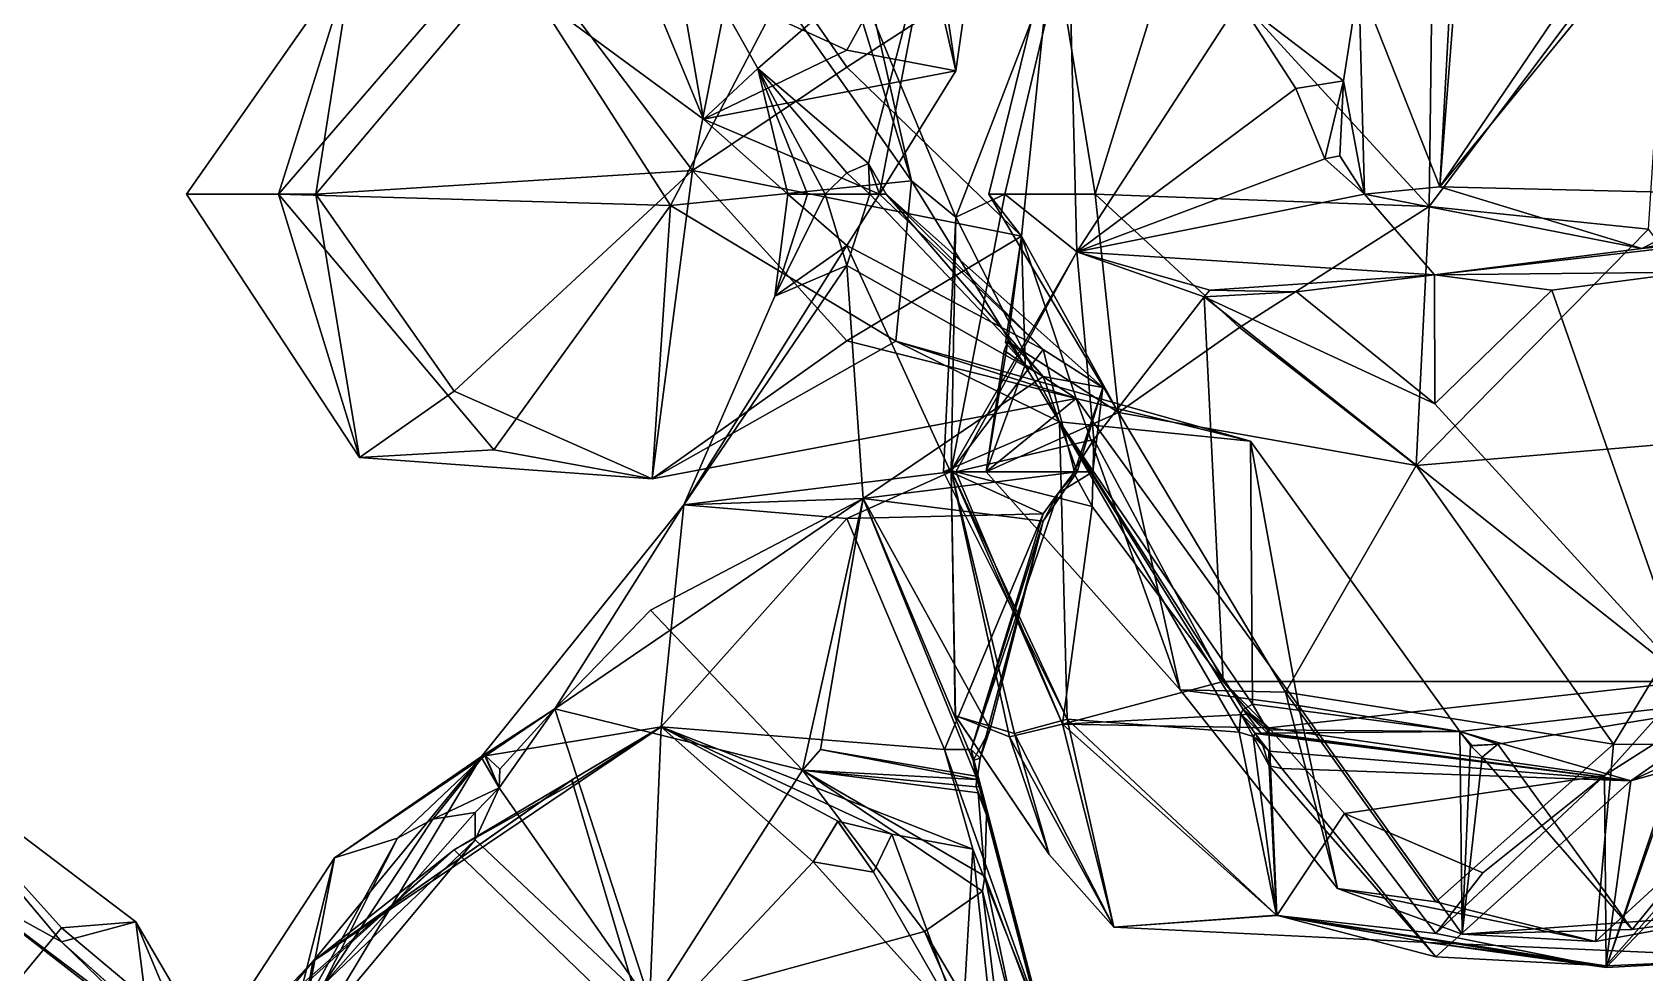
# Model space of a CAD drawing. Extents: x 290083 to 295691, y 4553739 to 4561622.
# Drawn here: x 294063.7 to 294167.2, y 4559053 to 4559113.3 of the extents above; entities that cross this region are included whole.
import ezdxf

# ---------------------------------------------------------------- set-up
doc = ezdxf.new("R2010")
doc.units = 0
doc.layers.add('Au_ppm_Pref_-_0_3', color=7, linetype='CONTINUOUS')

msp = doc.modelspace()

# ---------------------------------------------------------------- linework, layer by layer
at = {"layer": 'Au_ppm_Pref_-_0_3'}
for points in [[(294115.7, 4559123.33, 1889.35), (294104.65, 4559102.19, 1890.62), (294093.67, 4559119.32, 1888.23)], [(294115.7, 4559123.33, 1889.35), (294120.12, 4559103.78, 1894.57), (294104.65, 4559102.19, 1890.62)], [(294120.12, 4559103.78, 1894.57), (294115.7, 4559123.33, 1889.35), (294108.19, 4559120.74, 1894.64)], [(294167.42, 4559100.68, 1870.35), (294168.86, 4559122.79, 1864.09), (294153.35, 4559102.13, 1864.79)], [(294168.86, 4559122.79, 1864.09), (294153.59, 4559120.74, 1858.87), (294153.35, 4559102.13, 1864.79)], [(294104.39, 4559121.41, 1824.08), (294090.75, 4559119.51, 1829.08), (294106.78, 4559107.74, 1829.31)], [(294110.27, 4559110.98, 1823.37), (294104.39, 4559121.41, 1824.08), (294106.78, 4559107.74, 1829.31)], [(294110.27, 4559110.98, 1823.37), (294121.49, 4559120.74, 1826.71), (294104.39, 4559121.41, 1824.08)], [(294177.98, 4559121.56, 1905.57), (294173.84, 4559102.92, 1903), (294167.18, 4559119.5, 1902.39)], [(294095.25, 4559118.75, 1878.27), (294106.07, 4559104.44, 1877.51), (294109.28, 4559120.74, 1873.67)], [(294120.71, 4559120.74, 1831.55), (294115.97, 4559112.16, 1832.17), (294102.37, 4559118.38, 1835.34)], [(294115.97, 4559111.06, 1873.6), (294109.28, 4559120.74, 1873.67), (294106.07, 4559104.44, 1877.51)], [(294120.12, 4559103.78, 1894.57), (294108.19, 4559120.74, 1894.64), (294114.86, 4559120.89, 1900.74)], [(294129.19, 4559119.62, 1871.13), (294109.28, 4559120.74, 1873.67), (294115.97, 4559111.06, 1873.6)], [(294110.27, 4559110.98, 1823.37), (294117.36, 4559104.89, 1823.37), (294121.49, 4559120.74, 1826.71)], [(294120.12, 4559103.78, 1894.57), (294114.86, 4559120.89, 1900.74), (294122.97, 4559101.44, 1901.31)], [(294130.19, 4559120.23, 1905.99), (294122.97, 4559101.44, 1901.31), (294114.86, 4559120.89, 1900.74)], [(294120.71, 4559120.74, 1831.55), (294122.97, 4559110.83, 1829.31), (294115.97, 4559112.16, 1832.17)], [(294121.49, 4559120.74, 1826.71), (294117.36, 4559104.89, 1823.37), (294118.06, 4559102.92, 1824.36)], [(294121.49, 4559120.74, 1826.71), (294118.06, 4559102.92, 1824.36), (294122.97, 4559110.83, 1829.31)], [(294120.71, 4559120.74, 1831.55), (294124.37, 4559120.74, 1829.31), (294122.97, 4559110.83, 1829.31)], [(294121.49, 4559120.74, 1826.71), (294122.97, 4559110.83, 1829.31), (294124.37, 4559120.74, 1829.31)], [(294153.35, 4559102.13, 1864.79), (294153.59, 4559120.74, 1858.87), (294137.12, 4559119.82, 1864.81)], [(294079.49, 4559102.92, 1888.53), (294093.67, 4559119.32, 1888.23), (294104.65, 4559102.19, 1890.62)], [(294079.49, 4559102.92, 1888.53), (294084.28, 4559118.19, 1882.77), (294093.67, 4559119.32, 1888.23)], [(294090.75, 4559119.51, 1829.08), (294102.37, 4559118.38, 1835.34), (294106.78, 4559107.74, 1829.31)], [(294129.19, 4559119.62, 1871.13), (294115.97, 4559111.06, 1873.6), (294127.18, 4559100.22, 1876.47)], [(294126.12, 4559102.92, 1906.52), (294122.97, 4559101.44, 1901.31), (294130.19, 4559120.23, 1905.99)], [(294129.19, 4559119.62, 1871.13), (294127.18, 4559100.22, 1876.47), (294125.08, 4559102.92, 1870.89)], [(294129.19, 4559119.62, 1871.13), (294125.08, 4559102.92, 1870.89), (294131.9, 4559102.92, 1866.52)], [(294126.12, 4559102.92, 1906.52), (294130.19, 4559120.23, 1905.99), (294130.73, 4559099.22, 1910.87)], [(294129.19, 4559119.62, 1871.13), (294131.9, 4559102.92, 1866.52), (294137.12, 4559119.82, 1864.81)], [(294130.19, 4559120.23, 1905.99), (294141.17, 4559115.27, 1910.64), (294130.73, 4559099.22, 1910.87)], [(294153.35, 4559102.13, 1864.79), (294137.12, 4559119.82, 1864.81), (294131.9, 4559102.92, 1866.52)], [(294154.02, 4559103.38, 1900.86), (294161.55, 4559114.46, 1902.24), (294167.18, 4559119.5, 1902.39)], [(294167.18, 4559119.5, 1902.39), (294173.84, 4559102.92, 1903), (294154.02, 4559103.38, 1900.86)], [(294084.28, 4559118.19, 1882.77), (294081.89, 4559102.92, 1878.58), (294095.25, 4559118.75, 1878.27)], [(294095.25, 4559118.75, 1878.27), (294081.89, 4559102.92, 1878.58), (294106.07, 4559104.44, 1877.51)], [(294106.78, 4559107.74, 1829.31), (294102.37, 4559118.38, 1835.34), (294115.97, 4559112.16, 1832.17)], [(294079.49, 4559102.92, 1888.53), (294073.59, 4559102.92, 1882.77), (294084.28, 4559118.19, 1882.77)], [(294084.28, 4559118.19, 1882.77), (294073.59, 4559102.92, 1882.77), (294081.89, 4559102.92, 1878.58)], [(294154.02, 4559103.38, 1900.86), (294148.84, 4559116.55, 1905.59), (294154.81, 4559117.51, 1904.55)], [(294155.14, 4559117.52, 1904.48), (294154.02, 4559103.38, 1900.86), (294154.81, 4559117.51, 1904.55)], [(294154.02, 4559103.38, 1900.86), (294155.14, 4559117.52, 1904.48), (294161.55, 4559114.46, 1902.24)], [(294148.84, 4559116.55, 1905.59), (294147.84, 4559110.19, 1907.25), (294141.17, 4559115.27, 1910.64)], [(294148.84, 4559116.55, 1905.59), (294149.2, 4559102.92, 1907.56), (294147.84, 4559110.19, 1907.25)], [(294149.2, 4559102.92, 1907.56), (294148.84, 4559116.55, 1905.59), (294154.02, 4559103.38, 1900.86)], [(294144.79, 4559109.69, 1909.25), (294130.73, 4559099.22, 1910.87), (294141.17, 4559115.27, 1910.64)], [(294147.84, 4559110.19, 1907.25), (294144.79, 4559109.69, 1909.25), (294141.17, 4559115.27, 1910.64)], [(294122.97, 4559110.83, 1829.31), (294106.78, 4559107.74, 1829.31), (294115.97, 4559112.16, 1832.17)], [(294127.18, 4559100.22, 1876.47), (294115.97, 4559111.06, 1873.6), (294106.07, 4559104.44, 1877.51)], [(294110.27, 4559110.98, 1823.37), (294106.78, 4559107.74, 1829.31), (294112.18, 4559102.92, 1825.16)], [(294106.78, 4559107.74, 1829.31), (294122.97, 4559110.83, 1829.31), (294118.06, 4559102.92, 1824.36)], [(294110.27, 4559110.98, 1823.37), (294112.18, 4559102.92, 1825.16), (294113.45, 4559102.92, 1823.37)], [(294110.27, 4559110.98, 1823.37), (294113.45, 4559102.92, 1823.37), (294114.59, 4559102.92, 1822.72)], [(294110.27, 4559110.98, 1823.37), (294114.59, 4559102.92, 1822.72), (294115.97, 4559104.28, 1822.92)], [(294110.27, 4559110.98, 1823.37), (294115.97, 4559104.28, 1822.92), (294117.36, 4559104.89, 1823.37)], [(294144.79, 4559109.69, 1909.25), (294147.84, 4559110.19, 1907.25), (294146.64, 4559105.19, 1908.35)], [(294146.64, 4559105.19, 1908.35), (294147.84, 4559110.19, 1907.25), (294147.61, 4559105.37, 1908.17)], [(294147.84, 4559110.19, 1907.25), (294149.2, 4559102.92, 1907.56), (294147.61, 4559105.37, 1908.17)], [(294144.79, 4559109.69, 1909.25), (294146.64, 4559105.19, 1908.35), (294130.73, 4559099.22, 1910.87)], [(294106.78, 4559107.74, 1829.31), (294118.06, 4559102.92, 1824.36), (294112.18, 4559102.92, 1825.16)], [(294117.36, 4559104.89, 1823.37), (294115.97, 4559104.28, 1822.92), (294117.45, 4559102.92, 1822.68)], [(294117.36, 4559104.89, 1823.37), (294118.49, 4559102.92, 1823.37), (294118.06, 4559102.92, 1824.36)], [(294117.36, 4559104.89, 1823.37), (294117.45, 4559102.92, 1822.68), (294118.49, 4559102.92, 1823.37)], [(294146.64, 4559105.19, 1908.35), (294149.2, 4559102.92, 1907.56), (294130.73, 4559099.22, 1910.87)], [(294147.61, 4559105.37, 1908.17), (294149.2, 4559102.92, 1907.56), (294146.64, 4559105.19, 1908.35)], [(294166.99, 4559099.43, 1906.64), (294191.94, 4559104.85, 1907.11), (294178.05, 4559100.55, 1912.11)], [(294191.94, 4559104.85, 1907.11), (294166.99, 4559099.43, 1906.64), (294173.84, 4559102.92, 1903)], [(294106.07, 4559104.44, 1877.51), (294081.89, 4559102.92, 1878.58), (294090.77, 4559090.27, 1878.55)], [(294106.07, 4559104.44, 1877.51), (294090.77, 4559090.27, 1878.55), (294103.48, 4559084.66, 1882.4)], [(294106.07, 4559104.44, 1877.51), (294103.48, 4559084.66, 1882.4), (294115.97, 4559093.51, 1879.63)], [(294120.12, 4559103.78, 1894.57), (294119.11, 4559093.48, 1887.39), (294104.65, 4559102.19, 1890.62)], [(294106.07, 4559104.44, 1877.51), (294115.97, 4559093.51, 1879.63), (294127.18, 4559100.22, 1876.47)], [(294115.97, 4559104.28, 1822.92), (294114.59, 4559102.92, 1822.72), (294117.45, 4559102.92, 1822.68)], [(294120.12, 4559103.78, 1894.57), (294129.62, 4559088.3, 1894.65), (294119.11, 4559093.48, 1887.39)], [(294120.12, 4559103.78, 1894.57), (294122.97, 4559101.44, 1901.31), (294129.62, 4559088.3, 1894.65)], [(294079.49, 4559102.92, 1888.53), (294084.69, 4559086.01, 1882.77), (294073.59, 4559102.92, 1882.77)], [(294073.59, 4559102.92, 1882.77), (294084.69, 4559086.01, 1882.77), (294081.89, 4559102.92, 1878.58)], [(294079.49, 4559102.92, 1888.53), (294104.65, 4559102.19, 1890.62), (294093.32, 4559086.51, 1887.56)], [(294079.49, 4559102.92, 1888.53), (294093.32, 4559086.51, 1887.56), (294084.69, 4559086.01, 1882.77)], [(294084.69, 4559086.01, 1882.77), (294090.77, 4559090.27, 1878.55), (294081.89, 4559102.92, 1878.58)], [(294115.97, 4559098.35, 1821.85), (294114.59, 4559102.92, 1822.72), (294111.35, 4559096.38, 1823.37)], [(294111.35, 4559096.38, 1823.37), (294113.45, 4559102.92, 1823.37), (294112.18, 4559102.92, 1825.16)], [(294111.35, 4559096.38, 1823.37), (294112.18, 4559102.92, 1825.16), (294115.97, 4559099.63, 1824.47)], [(294113.45, 4559102.92, 1823.37), (294111.35, 4559096.38, 1823.37), (294114.59, 4559102.92, 1822.72)], [(294115.97, 4559099.63, 1824.47), (294112.18, 4559102.92, 1825.16), (294118.06, 4559102.92, 1824.36)], [(294115.97, 4559098.35, 1821.85), (294117.45, 4559102.92, 1822.68), (294114.59, 4559102.92, 1822.72)], [(294115.97, 4559098.35, 1821.85), (294128.57, 4559091.22, 1821.33), (294117.45, 4559102.92, 1822.68)], [(294115.97, 4559099.63, 1824.47), (294118.06, 4559102.92, 1824.36), (294128.57, 4559092.94, 1825.98)], [(294118.49, 4559102.92, 1823.37), (294117.45, 4559102.92, 1822.68), (294128.57, 4559091.22, 1821.33)], [(294118.49, 4559102.92, 1823.37), (294128.57, 4559092.94, 1825.98), (294118.06, 4559102.92, 1824.36)], [(294118.49, 4559102.92, 1823.37), (294132.4, 4559090.52, 1823.37), (294128.57, 4559092.94, 1825.98)], [(294118.49, 4559102.92, 1823.37), (294128.57, 4559091.22, 1821.33), (294132.4, 4559090.52, 1823.37)], [(294122.97, 4559101.44, 1901.31), (294126.12, 4559102.92, 1906.52), (294122.66, 4559085.18, 1906.56)], [(294130.73, 4559099.22, 1910.87), (294122.66, 4559085.18, 1906.56), (294126.12, 4559102.92, 1906.52)], [(294133.4, 4559088.9, 1871.9), (294125.08, 4559102.92, 1870.89), (294127.18, 4559100.22, 1876.47)], [(294125.08, 4559102.92, 1870.89), (294133.4, 4559088.9, 1871.9), (294131.9, 4559102.92, 1866.52)], [(294149.2, 4559102.92, 1907.56), (294153.69, 4559097.74, 1912.32), (294130.73, 4559099.22, 1910.87)], [(294141.17, 4559094.36, 1868.04), (294153.35, 4559102.13, 1864.79), (294131.9, 4559102.92, 1866.52)], [(294133.4, 4559088.9, 1871.9), (294141.17, 4559094.36, 1868.04), (294131.9, 4559102.92, 1866.52)], [(294149.2, 4559102.92, 1907.56), (294154.02, 4559103.38, 1900.86), (294166.99, 4559099.43, 1906.64)], [(294153.69, 4559097.74, 1912.32), (294149.2, 4559102.92, 1907.56), (294166.99, 4559099.43, 1906.64)], [(294173.84, 4559102.92, 1903), (294166.99, 4559099.43, 1906.64), (294154.02, 4559103.38, 1900.86)], [(294104.65, 4559102.19, 1890.62), (294103.48, 4559084.66, 1882.4), (294093.32, 4559086.51, 1887.56)], [(294104.65, 4559102.19, 1890.62), (294119.11, 4559093.48, 1887.39), (294103.48, 4559084.66, 1882.4)], [(294152.52, 4559085.51, 1871.69), (294153.35, 4559102.13, 1864.79), (294141.17, 4559094.36, 1868.04)], [(294167.42, 4559100.68, 1870.35), (294153.35, 4559102.13, 1864.79), (294152.52, 4559085.51, 1871.69)], [(294122.18, 4559085.1, 1900.58), (294122.97, 4559101.44, 1901.31), (294122.66, 4559085.18, 1906.56)], [(294122.97, 4559101.44, 1901.31), (294122.18, 4559085.1, 1900.58), (294129.62, 4559088.3, 1894.65)], [(294177.31, 4559087.62, 1871.03), (294167.42, 4559100.68, 1870.35), (294152.52, 4559085.51, 1871.69)], [(294115.97, 4559099.63, 1824.47), (294122.63, 4559085.1, 1826.17), (294105.52, 4559082.98, 1823.64)], [(294115.97, 4559099.63, 1824.47), (294105.52, 4559082.98, 1823.64), (294111.35, 4559096.38, 1823.37)], [(294130.7, 4559089.81, 1882.97), (294127.18, 4559100.22, 1876.47), (294115.97, 4559093.51, 1879.63)], [(294115.97, 4559099.63, 1824.47), (294128.57, 4559092.94, 1825.98), (294122.63, 4559085.1, 1826.17)], [(294126.15, 4559093.37, 1876.63), (294127.18, 4559100.22, 1876.47), (294127.41, 4559091.97, 1878.47)], [(294127.18, 4559100.22, 1876.47), (294126.15, 4559093.37, 1876.63), (294126.3, 4559093.46, 1876.54)], [(294127.18, 4559100.22, 1876.47), (294126.3, 4559093.46, 1876.54), (294133.4, 4559088.9, 1871.9)], [(294127.18, 4559100.22, 1876.47), (294130.7, 4559089.81, 1882.97), (294127.41, 4559091.97, 1878.47)], [(294153.69, 4559097.74, 1912.32), (294178.05, 4559100.55, 1912.11), (294170, 4559097.92, 1914.3)], [(294178.05, 4559100.55, 1912.11), (294153.69, 4559097.74, 1912.32), (294166.99, 4559099.43, 1906.64)], [(294130.73, 4559099.22, 1910.87), (294122.96, 4559085.1, 1912.46), (294122.66, 4559085.18, 1906.56)], [(294130.73, 4559099.22, 1910.87), (294131.82, 4559087.17, 1915.91), (294122.96, 4559085.1, 1912.46)], [(294131.82, 4559087.17, 1915.91), (294130.73, 4559099.22, 1910.87), (294138.91, 4559096.33, 1915.21)], [(294138.91, 4559096.33, 1915.21), (294130.73, 4559099.22, 1910.87), (294139.26, 4559096.75, 1915.19)], [(294153.69, 4559097.74, 1912.32), (294139.26, 4559096.75, 1915.19), (294130.73, 4559099.22, 1910.87)], [(294115.97, 4559098.35, 1821.85), (294111.35, 4559096.38, 1823.37), (294105.52, 4559082.98, 1823.64)], [(294115.97, 4559098.35, 1821.85), (294105.52, 4559082.98, 1823.64), (294117.03, 4559083.38, 1818.51)], [(294115.97, 4559098.35, 1821.85), (294117.03, 4559083.38, 1818.51), (294128.57, 4559091.22, 1821.33)], [(294153.69, 4559097.74, 1912.32), (294144.83, 4559096.65, 1915.04), (294139.26, 4559096.75, 1915.19)], [(294153.69, 4559097.74, 1912.32), (294153.7, 4559089.47, 1914.98), (294144.83, 4559096.65, 1915.04)], [(294161.21, 4559096.75, 1914.58), (294153.69, 4559097.74, 1912.32), (294170, 4559097.92, 1914.3)], [(294153.69, 4559097.74, 1912.32), (294161.21, 4559096.75, 1914.58), (294153.7, 4559089.47, 1914.98)], [(294170, 4559071.65, 1914.98), (294161.21, 4559096.75, 1914.58), (294170, 4559097.92, 1914.3)], [(294144.83, 4559096.65, 1915.04), (294138.91, 4559096.33, 1915.21), (294139.26, 4559096.75, 1915.19)], [(294153.7, 4559089.47, 1914.98), (294138.91, 4559096.33, 1915.21), (294144.83, 4559096.65, 1915.04)], [(294170, 4559071.65, 1914.98), (294153.7, 4559089.47, 1914.98), (294161.21, 4559096.75, 1914.58)], [(294138.91, 4559096.33, 1915.21), (294140.12, 4559071.65, 1916.24), (294131.82, 4559087.17, 1915.91)], [(294138.91, 4559096.33, 1915.21), (294170, 4559071.65, 1914.98), (294140.12, 4559071.65, 1916.24)], [(294170, 4559071.65, 1914.98), (294138.91, 4559096.33, 1915.21), (294153.7, 4559089.47, 1914.98)], [(294130.7, 4559089.81, 1882.97), (294115.97, 4559093.51, 1879.63), (294103.48, 4559084.66, 1882.4)], [(294130.7, 4559089.81, 1882.97), (294103.48, 4559084.66, 1882.4), (294119.11, 4559093.48, 1887.39)], [(294130.7, 4559089.81, 1882.97), (294119.11, 4559093.48, 1887.39), (294141.87, 4559087.06, 1888.5)], [(294129.62, 4559088.3, 1894.65), (294141.87, 4559087.06, 1888.5), (294119.11, 4559093.48, 1887.39)], [(294126.08, 4559092.88, 1876.64), (294124.91, 4559085.1, 1876.83), (294126.3, 4559093.46, 1876.54)], [(294124.91, 4559085.1, 1876.83), (294133.4, 4559088.9, 1871.9), (294126.3, 4559093.46, 1876.54)], [(294126.3, 4559093.46, 1876.54), (294127.41, 4559091.97, 1878.47), (294126.08, 4559092.88, 1876.64)], [(294126.3, 4559093.46, 1876.54), (294126.15, 4559093.37, 1876.63), (294127.41, 4559091.97, 1878.47)], [(294152.52, 4559085.51, 1871.69), (294141.17, 4559094.36, 1868.04), (294133.4, 4559088.9, 1871.9)], [(294130.59, 4559085.1, 1824.33), (294122.63, 4559085.1, 1826.17), (294128.57, 4559092.94, 1825.98)], [(294126.08, 4559092.88, 1876.64), (294127.41, 4559091.97, 1878.47), (294124.91, 4559085.1, 1876.83)], [(294130.59, 4559085.1, 1824.33), (294128.57, 4559092.94, 1825.98), (294132.4, 4559090.52, 1823.37)], [(294127.41, 4559091.97, 1878.47), (294130.7, 4559089.81, 1882.97), (294124.91, 4559085.1, 1876.83)], [(294117.03, 4559083.38, 1818.51), (294130.75, 4559085.1, 1822.34), (294128.57, 4559091.22, 1821.33)], [(294128.57, 4559091.22, 1821.33), (294130.75, 4559085.1, 1822.34), (294132.4, 4559090.52, 1823.37)], [(294130.59, 4559085.1, 1824.33), (294132.4, 4559090.52, 1823.37), (294131.76, 4559085.1, 1823.37)], [(294132.4, 4559090.52, 1823.37), (294130.75, 4559085.1, 1822.34), (294131.76, 4559085.1, 1823.37)], [(294103.48, 4559084.66, 1882.4), (294090.77, 4559090.27, 1878.55), (294084.69, 4559086.01, 1882.77)], [(294130.7, 4559089.81, 1882.97), (294137.36, 4559071.1, 1876.83), (294124.91, 4559085.1, 1876.83)], [(294130.7, 4559089.81, 1882.97), (294141.87, 4559087.06, 1888.5), (294144.96, 4559070.11, 1881.69)], [(294130.7, 4559089.81, 1882.97), (294144.96, 4559070.11, 1881.69), (294137.36, 4559071.1, 1876.83)], [(294122.18, 4559085.1, 1900.58), (294130.12, 4559069.22, 1901.33), (294129.62, 4559088.3, 1894.65)], [(294124.91, 4559085.1, 1876.83), (294137.36, 4559071.1, 1876.83), (294133.4, 4559088.9, 1871.9)], [(294141.16, 4559068.39, 1895.39), (294141.26, 4559069.56, 1894.91), (294129.62, 4559088.3, 1894.65)], [(294141.16, 4559068.39, 1895.39), (294129.62, 4559088.3, 1894.65), (294130.12, 4559069.22, 1901.33)], [(294129.62, 4559088.3, 1894.65), (294141.26, 4559069.56, 1894.91), (294141.41, 4559069.84, 1894.73)], [(294129.62, 4559088.3, 1894.65), (294141.41, 4559069.84, 1894.73), (294142.01, 4559070.2, 1894.29)], [(294129.62, 4559088.3, 1894.65), (294142.01, 4559070.2, 1894.29), (294141.87, 4559087.06, 1888.5)], [(294152.52, 4559085.51, 1871.69), (294133.4, 4559088.9, 1871.9), (294144.12, 4559070.96, 1873.5)], [(294137.36, 4559071.1, 1876.83), (294144.12, 4559070.96, 1873.5), (294133.4, 4559088.9, 1871.9)], [(294177.31, 4559087.62, 1871.03), (294152.52, 4559085.51, 1871.69), (294165.18, 4559067.62, 1871.56)], [(294177.76, 4559067.56, 1877), (294177.31, 4559087.62, 1871.03), (294165.18, 4559067.62, 1871.56)], [(294093.32, 4559086.51, 1887.56), (294103.48, 4559084.66, 1882.4), (294084.69, 4559086.01, 1882.77)], [(294122.96, 4559085.1, 1912.46), (294131.82, 4559087.17, 1915.91), (294130.5, 4559085.1, 1916.06)], [(294131.82, 4559087.17, 1915.91), (294131.71, 4559082.87, 1916.1), (294130.5, 4559085.1, 1916.06)], [(294131.82, 4559087.17, 1915.91), (294140.12, 4559071.65, 1916.24), (294131.71, 4559082.87, 1916.1)], [(294155.32, 4559068.43, 1888.95), (294141.87, 4559087.06, 1888.5), (294142.01, 4559070.2, 1894.29)], [(294155.32, 4559068.43, 1888.95), (294144.96, 4559070.11, 1881.69), (294141.87, 4559087.06, 1888.5)], [(294130.12, 4559069.22, 1901.33), (294122.18, 4559085.1, 1900.58), (294122.66, 4559085.18, 1906.56)], [(294122.94, 4559069.45, 1906.52), (294126.73, 4559068.3, 1903.79), (294122.66, 4559085.18, 1906.56)], [(294122.93, 4559069.46, 1906.53), (294122.94, 4559069.45, 1906.52), (294122.66, 4559085.18, 1906.56)], [(294126.73, 4559068.3, 1903.79), (294130.12, 4559069.22, 1901.33), (294122.66, 4559085.18, 1906.56)], [(294122.66, 4559085.18, 1906.56), (294126.42, 4559068.1, 1909.22), (294122.93, 4559069.46, 1906.53)], [(294129.81, 4559068.9, 1911.88), (294126.42, 4559068.1, 1909.22), (294122.66, 4559085.18, 1906.56)], [(294122.66, 4559085.18, 1906.56), (294122.96, 4559085.1, 1912.46), (294129.81, 4559068.9, 1911.88)], [(294152.52, 4559085.51, 1871.69), (294144.12, 4559070.96, 1873.5), (294165.18, 4559067.62, 1871.56)], [(294105.52, 4559082.98, 1823.64), (294122.63, 4559085.1, 1826.17), (294115.97, 4559082.11, 1828.31)], [(294128.57, 4559082.4, 1824.27), (294115.97, 4559082.11, 1828.31), (294122.63, 4559085.1, 1826.17)], [(294117.03, 4559083.38, 1818.51), (294128.57, 4559081.93, 1822.32), (294130.75, 4559085.1, 1822.34)], [(294130.59, 4559085.1, 1824.33), (294128.57, 4559082.4, 1824.27), (294122.63, 4559085.1, 1826.17)], [(294130.5, 4559085.1, 1916.06), (294131.71, 4559082.87, 1916.1), (294122.96, 4559085.1, 1912.46)], [(294122.96, 4559085.1, 1912.46), (294131.71, 4559082.87, 1916.1), (294129.81, 4559068.9, 1911.88)], [(294130.59, 4559085.1, 1824.33), (294129.54, 4559083.73, 1823.37), (294128.57, 4559082.4, 1824.27)], [(294129.54, 4559083.73, 1823.37), (294130.75, 4559085.1, 1822.34), (294128.57, 4559081.93, 1822.32)], [(294130.59, 4559085.1, 1824.33), (294131.76, 4559085.1, 1823.37), (294129.54, 4559083.73, 1823.37)], [(294129.54, 4559083.73, 1823.37), (294131.76, 4559085.1, 1823.37), (294130.75, 4559085.1, 1822.34)], [(294117.03, 4559083.38, 1818.51), (294105.52, 4559082.98, 1823.64), (294097.23, 4559069.89, 1816.57)], [(294117.03, 4559083.38, 1818.51), (294097.23, 4559069.89, 1816.57), (294103.37, 4559076.23, 1814.45)], [(294117.03, 4559083.38, 1818.51), (294103.37, 4559076.23, 1814.45), (294113.12, 4559065.96, 1813.28)], [(294117.03, 4559083.38, 1818.51), (294113.12, 4559065.96, 1813.28), (294114.28, 4559067.28, 1817.43)], [(294124.25, 4559065.57, 1818.78), (294117.03, 4559083.38, 1818.51), (294114.28, 4559067.28, 1817.43)], [(294117.03, 4559083.38, 1818.51), (294124.08, 4559066.58, 1818.84), (294125.17, 4559068.59, 1819.47)], [(294117.03, 4559083.38, 1818.51), (294124.25, 4559065.57, 1818.78), (294124.08, 4559066.58, 1818.84)], [(294117.03, 4559083.38, 1818.51), (294125.17, 4559068.59, 1819.47), (294128.57, 4559081.93, 1822.32)], [(294128.57, 4559082.4, 1824.27), (294129.54, 4559083.73, 1823.37), (294123.96, 4559067.28, 1823.37)], [(294128.57, 4559081.93, 1822.32), (294123.96, 4559067.28, 1823.37), (294129.54, 4559083.73, 1823.37)], [(294092.53, 4559066.83, 1823.64), (294105.52, 4559082.98, 1823.64), (294104.05, 4559068.73, 1830.03)], [(294092.53, 4559066.83, 1823.64), (294097.23, 4559069.89, 1816.57), (294105.52, 4559082.98, 1823.64)], [(294115.97, 4559082.11, 1828.31), (294104.05, 4559068.73, 1830.03), (294105.52, 4559082.98, 1823.64)], [(294122.25, 4559067.28, 1826.33), (294104.05, 4559068.73, 1830.03), (294115.97, 4559082.11, 1828.31)], [(294128.57, 4559082.4, 1824.27), (294122.25, 4559067.28, 1826.33), (294115.97, 4559082.11, 1828.31)], [(294128.57, 4559082.4, 1824.27), (294123.96, 4559067.28, 1823.37), (294122.25, 4559067.28, 1826.33)], [(294140.12, 4559071.65, 1916.24), (294129.81, 4559068.9, 1911.88), (294131.71, 4559082.87, 1916.1)], [(294128.57, 4559081.93, 1822.32), (294124.54, 4559066.73, 1819.79), (294123.96, 4559067.28, 1823.37)], [(294128.57, 4559081.93, 1822.32), (294125.17, 4559068.59, 1819.47), (294124.54, 4559066.73, 1819.79)], [(294178.13, 4559068.6, 1900.05), (294184.17, 4559077.74, 1894.64), (294166.28, 4559065.26, 1894.18)], [(294178.98, 4559071.13, 1888.74), (294166.28, 4559065.26, 1894.18), (294184.17, 4559077.74, 1894.64)], [(294097.23, 4559069.89, 1816.57), (294113.12, 4559065.96, 1813.28), (294103.37, 4559076.23, 1814.45)], [(294141.89, 4559069.55, 1916.33), (294129.81, 4559068.9, 1911.88), (294140.12, 4559071.65, 1916.24)], [(294144.96, 4559070.11, 1881.69), (294147.46, 4559058.36, 1876.83), (294137.36, 4559071.1, 1876.83)], [(294137.36, 4559071.1, 1876.83), (294147.46, 4559058.36, 1876.83), (294144.12, 4559070.96, 1873.5)], [(294141.89, 4559069.55, 1916.33), (294140.12, 4559071.65, 1916.24), (294143.06, 4559068.67, 1916.36)], [(294140.12, 4559071.65, 1916.24), (294170, 4559071.65, 1914.98), (294143.06, 4559068.67, 1916.36)], [(294143.06, 4559068.67, 1916.36), (294170, 4559071.65, 1914.98), (294164.6, 4559065.62, 1915.7)], [(294165.18, 4559067.62, 1871.56), (294144.12, 4559070.96, 1873.5), (294153.77, 4559057.5, 1873.57)], [(294147.46, 4559058.36, 1876.83), (294153.77, 4559057.5, 1873.57), (294144.12, 4559070.96, 1873.5)], [(294157.75, 4559067.63, 1888.76), (294155.32, 4559068.43, 1888.95), (294178.98, 4559071.13, 1888.74)], [(294166.28, 4559065.26, 1894.18), (294178.98, 4559071.13, 1888.74), (294155.32, 4559068.43, 1888.95)], [(294157.75, 4559067.63, 1888.76), (294178.98, 4559071.13, 1888.74), (294166.37, 4559055.72, 1886.62)], [(294164.6, 4559065.62, 1915.7), (294170, 4559071.65, 1914.98), (294170, 4559069.06, 1915.19)], [(294178.98, 4559071.13, 1888.74), (294173.81, 4559056.76, 1882.77), (294166.37, 4559055.72, 1886.62)], [(294097.23, 4559069.89, 1816.57), (294092.53, 4559066.83, 1823.64), (294092.75, 4559066.87, 1816.88)], [(294092.78, 4559066.88, 1816.84), (294097.23, 4559069.89, 1816.57), (294092.75, 4559066.87, 1816.88)], [(294093.71, 4559066.01, 1814.63), (294097.23, 4559069.89, 1816.57), (294092.78, 4559066.88, 1816.84)], [(294093.66, 4559064.83, 1814.19), (294097.23, 4559069.89, 1816.57), (294093.71, 4559066.01, 1814.63)], [(294093.66, 4559064.83, 1814.19), (294103.44, 4559050.82, 1810.58), (294097.23, 4559069.89, 1816.57)], [(294097.23, 4559069.89, 1816.57), (294103.44, 4559050.82, 1810.58), (294113.12, 4559065.96, 1813.28)], [(294141.26, 4559069.56, 1894.91), (294142.54, 4559068.32, 1894.74), (294141.41, 4559069.84, 1894.73)], [(294142.01, 4559070.2, 1894.29), (294141.41, 4559069.84, 1894.73), (294142.96, 4559068.54, 1894.44)], [(294142.96, 4559068.54, 1894.44), (294141.41, 4559069.84, 1894.73), (294142.98, 4559068.33, 1894.51)], [(294141.41, 4559069.84, 1894.73), (294142.54, 4559068.32, 1894.74), (294142.98, 4559068.33, 1894.51)], [(294142.01, 4559070.2, 1894.29), (294142.96, 4559068.54, 1894.44), (294155.32, 4559068.43, 1888.95)], [(294155.32, 4559068.43, 1888.95), (294155.47, 4559055.44, 1881.58), (294144.96, 4559070.11, 1881.69)], [(294144.96, 4559070.11, 1881.69), (294155.47, 4559055.44, 1881.58), (294147.46, 4559058.36, 1876.83)], [(294098.33, 4559065.33, 1831.35), (294081.71, 4559053.67, 1829.31), (294104.05, 4559068.73, 1830.03)], [(294104.05, 4559068.73, 1830.03), (294081.71, 4559053.67, 1829.31), (294092.53, 4559066.83, 1823.64)], [(294098.37, 4559065.35, 1831.35), (294098.33, 4559065.33, 1831.35), (294104.05, 4559068.73, 1830.03)], [(294104.05, 4559068.73, 1830.03), (294098.38, 4559065.11, 1831.39), (294098.37, 4559065.35, 1831.35)], [(294103.23, 4559048.79, 1834.17), (294098.38, 4559065.11, 1831.39), (294104.05, 4559068.73, 1830.03)], [(294113.82, 4559060.08, 1833.71), (294103.23, 4559048.79, 1834.17), (294104.05, 4559068.73, 1830.03)], [(294113.82, 4559060.08, 1833.71), (294104.05, 4559068.73, 1830.03), (294115.4, 4559062.68, 1833.44)], [(294118.86, 4559061.84, 1832.08), (294115.4, 4559062.68, 1833.44), (294104.05, 4559068.73, 1830.03)], [(294104.05, 4559068.73, 1830.03), (294124.05, 4559060.89, 1829.31), (294118.86, 4559061.84, 1832.08)], [(294124.05, 4559060.89, 1829.31), (294104.05, 4559068.73, 1830.03), (294122.25, 4559067.28, 1826.33)], [(294122.93, 4559069.46, 1906.53), (294128.96, 4559060.55, 1906.52), (294122.94, 4559069.45, 1906.52)], [(294128.96, 4559060.55, 1906.52), (294122.93, 4559069.46, 1906.53), (294126.42, 4559068.1, 1909.22)], [(294122.94, 4559069.45, 1906.52), (294128.96, 4559060.55, 1906.52), (294126.73, 4559068.3, 1903.79)], [(294124.08, 4559066.58, 1818.84), (294124.54, 4559066.73, 1819.79), (294125.17, 4559068.59, 1819.47)], [(294129.81, 4559068.9, 1911.88), (294133.11, 4559055.88, 1906.52), (294126.42, 4559068.1, 1909.22)], [(294130.12, 4559069.22, 1901.33), (294126.73, 4559068.3, 1903.79), (294133.11, 4559055.88, 1906.52)], [(294143.06, 4559068.67, 1916.36), (294129.81, 4559068.9, 1911.88), (294141.89, 4559069.55, 1916.33)], [(294143.56, 4559056.62, 1911.21), (294129.81, 4559068.9, 1911.88), (294143.06, 4559068.67, 1916.36)], [(294133.11, 4559055.88, 1906.52), (294129.81, 4559068.9, 1911.88), (294143.56, 4559056.62, 1911.21)], [(294141.16, 4559068.39, 1895.39), (294130.12, 4559069.22, 1901.33), (294143.55, 4559056.66, 1901.86)], [(294133.11, 4559055.88, 1906.52), (294143.55, 4559056.66, 1901.86), (294130.12, 4559069.22, 1901.33)], [(294142.05, 4559068.12, 1895.05), (294141.26, 4559069.56, 1894.91), (294141.16, 4559068.39, 1895.39)], [(294142.17, 4559068.31, 1894.92), (294142.54, 4559068.32, 1894.74), (294141.26, 4559069.56, 1894.91)], [(294142.17, 4559068.31, 1894.92), (294141.26, 4559069.56, 1894.91), (294142.05, 4559068.12, 1895.05)], [(294147.91, 4559063.17, 1916.59), (294143.06, 4559068.67, 1916.36), (294164.6, 4559065.62, 1915.7)], [(294143.56, 4559056.62, 1911.21), (294143.06, 4559068.67, 1916.36), (294147.91, 4559063.17, 1916.59)], [(294164.6, 4559065.62, 1915.7), (294170, 4559069.06, 1915.19), (294164.7, 4559053.3, 1911.97)], [(294178.13, 4559068.6, 1900.05), (294164.69, 4559053.39, 1901.1), (294175.84, 4559053.89, 1906.52)], [(294178.13, 4559068.6, 1900.05), (294166.28, 4559065.26, 1894.18), (294164.69, 4559053.39, 1901.1)], [(294164.7, 4559053.3, 1911.97), (294170, 4559069.06, 1915.19), (294170.32, 4559069.27, 1915.16)], [(294164.7, 4559053.3, 1911.97), (294170.32, 4559069.27, 1915.16), (294179.75, 4559069.03, 1912.41)], [(294179.75, 4559069.03, 1912.41), (294175.84, 4559053.89, 1906.52), (294164.7, 4559053.3, 1911.97)], [(294060.29, 4559049.46, 1843.68), (294054.28, 4559068.38, 1841.61), (294065.57, 4559055.83, 1843.31)], [(294059.29, 4559058.4, 1835.25), (294065.57, 4559054.93, 1839.37), (294054.28, 4559068.38, 1841.61)], [(294070.35, 4559056.23, 1841.19), (294065.57, 4559055.83, 1843.31), (294054.28, 4559068.38, 1841.61)], [(294065.57, 4559054.93, 1839.37), (294070.35, 4559056.23, 1841.19), (294054.28, 4559068.38, 1841.61)], [(294128.96, 4559060.55, 1906.52), (294126.42, 4559068.1, 1909.22), (294133.11, 4559055.88, 1906.52)], [(294126.73, 4559068.3, 1903.79), (294128.96, 4559060.55, 1906.52), (294133.11, 4559055.88, 1906.52)], [(294142.05, 4559068.12, 1895.05), (294141.16, 4559068.39, 1895.39), (294143.55, 4559056.66, 1901.86)], [(294142.44, 4559067.81, 1894.97), (294142.17, 4559068.31, 1894.92), (294142.05, 4559068.12, 1895.05)], [(294142.44, 4559067.81, 1894.97), (294142.05, 4559068.12, 1895.05), (294142.68, 4559067.53, 1895)], [(294143.08, 4559066.24, 1895.59), (294142.68, 4559067.53, 1895), (294142.05, 4559068.12, 1895.05)], [(294142.05, 4559068.12, 1895.05), (294143.55, 4559056.66, 1901.86), (294143.08, 4559066.24, 1895.59)], [(294166.28, 4559065.26, 1894.18), (294142.54, 4559068.32, 1894.74), (294142.17, 4559068.31, 1894.92)], [(294142.17, 4559068.31, 1894.92), (294142.44, 4559067.81, 1894.97), (294142.68, 4559067.53, 1895)], [(294142.68, 4559067.53, 1895), (294143.05, 4559067.18, 1895.02), (294142.17, 4559068.31, 1894.92)], [(294143.05, 4559067.18, 1895.02), (294166.28, 4559065.26, 1894.18), (294142.17, 4559068.31, 1894.92)], [(294166.28, 4559065.26, 1894.18), (294142.98, 4559068.33, 1894.51), (294142.54, 4559068.32, 1894.74)], [(294142.96, 4559068.54, 1894.44), (294143.02, 4559068.34, 1894.48), (294155.32, 4559068.43, 1888.95)], [(294142.98, 4559068.33, 1894.51), (294143.02, 4559068.34, 1894.48), (294142.96, 4559068.54, 1894.44)], [(294143.02, 4559068.34, 1894.48), (294142.98, 4559068.33, 1894.51), (294166.28, 4559065.26, 1894.18)], [(294143.02, 4559068.34, 1894.48), (294166.28, 4559065.26, 1894.18), (294155.32, 4559068.43, 1888.95)], [(294165.18, 4559067.62, 1871.56), (294153.77, 4559057.5, 1873.57), (294164.03, 4559054.96, 1877.56)], [(294155.32, 4559068.43, 1888.95), (294155.99, 4559067.54, 1888.74), (294155.47, 4559055.44, 1881.58)], [(294155.32, 4559068.43, 1888.95), (294156.12, 4559067.51, 1888.78), (294155.99, 4559067.54, 1888.74)], [(294156.12, 4559067.51, 1888.78), (294155.32, 4559068.43, 1888.95), (294157.75, 4559067.63, 1888.76)], [(294155.99, 4559067.54, 1888.74), (294157.75, 4559067.63, 1888.76), (294156.75, 4559066.78, 1888.65)], [(294155.99, 4559067.54, 1888.74), (294156.12, 4559067.51, 1888.78), (294157.75, 4559067.63, 1888.76)], [(294156.75, 4559066.78, 1888.65), (294157.75, 4559067.63, 1888.76), (294166.37, 4559055.72, 1886.62)], [(294177.76, 4559067.56, 1877), (294165.18, 4559067.62, 1871.56), (294164.03, 4559054.96, 1877.56)], [(294177.76, 4559067.56, 1877), (294164.03, 4559054.96, 1877.56), (294173.81, 4559056.76, 1882.77)], [(294081.71, 4559053.67, 1829.31), (294080.51, 4559046.85, 1823.46), (294092.53, 4559066.83, 1823.64)], [(294080.51, 4559046.85, 1823.46), (294083.09, 4559060.33, 1817.43), (294092.53, 4559066.83, 1823.64)], [(294083.09, 4559060.33, 1817.43), (294092.55, 4559066.73, 1816.85), (294092.75, 4559066.87, 1816.88)], [(294092.75, 4559066.87, 1816.88), (294092.53, 4559066.83, 1823.64), (294083.09, 4559060.33, 1817.43)], [(294087.13, 4559061.6, 1815.1), (294092.55, 4559066.73, 1816.85), (294083.09, 4559060.33, 1817.43)], [(294089.41, 4559062.81, 1814.48), (294092.55, 4559066.73, 1816.85), (294087.13, 4559061.6, 1815.1)], [(294093.66, 4559064.83, 1814.19), (294092.55, 4559066.73, 1816.85), (294089.41, 4559062.81, 1814.48)], [(294092.75, 4559066.87, 1816.88), (294092.55, 4559066.73, 1816.85), (294093.66, 4559064.83, 1814.19)], [(294093.66, 4559064.83, 1814.19), (294092.78, 4559066.88, 1816.84), (294092.75, 4559066.87, 1816.88)], [(294093.71, 4559066.01, 1814.63), (294092.78, 4559066.88, 1816.84), (294093.66, 4559064.83, 1814.19)], [(294114.28, 4559067.28, 1817.43), (294113.12, 4559065.96, 1813.28), (294124.29, 4559065.35, 1818.75)], [(294124.29, 4559065.35, 1818.75), (294124.3, 4559065.36, 1818.77), (294114.28, 4559067.28, 1817.43)], [(294124.25, 4559065.57, 1818.78), (294114.28, 4559067.28, 1817.43), (294124.3, 4559065.36, 1818.77)], [(294124.05, 4559060.89, 1829.31), (294122.25, 4559067.28, 1826.33), (294128.61, 4559049.42, 1823.41)], [(294123.96, 4559067.28, 1823.37), (294128.61, 4559049.42, 1823.41), (294122.25, 4559067.28, 1826.33)], [(294124.54, 4559066.73, 1819.79), (294124.34, 4559065.38, 1818.86), (294123.96, 4559067.28, 1823.37)], [(294124.34, 4559065.38, 1818.86), (294124.46, 4559064.9, 1818.91), (294123.96, 4559067.28, 1823.37)], [(294128.61, 4559049.42, 1823.41), (294123.96, 4559067.28, 1823.37), (294124.46, 4559064.9, 1818.91)], [(294124.34, 4559065.38, 1818.86), (294124.54, 4559066.73, 1819.79), (294124.08, 4559066.58, 1818.84)], [(294124.34, 4559065.38, 1818.86), (294124.08, 4559066.58, 1818.84), (294124.25, 4559065.57, 1818.78)], [(294143.05, 4559067.18, 1895.02), (294142.68, 4559067.53, 1895), (294143.08, 4559066.24, 1895.59)], [(294143.88, 4559066.06, 1895.12), (294166.28, 4559065.26, 1894.18), (294143.05, 4559067.18, 1895.02)], [(294143.05, 4559067.18, 1895.02), (294143.08, 4559066.24, 1895.59), (294143.88, 4559066.06, 1895.12)], [(294155.99, 4559067.54, 1888.74), (294156.75, 4559066.78, 1888.65), (294155.47, 4559055.44, 1881.58)], [(294166.37, 4559055.72, 1886.62), (294155.47, 4559055.44, 1881.58), (294156.75, 4559066.78, 1888.65)], [(294120.96, 4559055.6, 1813.04), (294113.12, 4559065.96, 1813.28), (294103.44, 4559050.82, 1810.58)], [(294124.68, 4559058.2, 1816.02), (294113.12, 4559065.96, 1813.28), (294120.96, 4559055.6, 1813.04)], [(294124.83, 4559059.15, 1816.48), (294113.12, 4559065.96, 1813.28), (294124.68, 4559058.2, 1816.02)], [(294124.28, 4559064.89, 1818.56), (294113.12, 4559065.96, 1813.28), (294124.41, 4559064.51, 1818.47)], [(294113.12, 4559065.96, 1813.28), (294124.28, 4559064.89, 1818.56), (294124.29, 4559065.35, 1818.75)], [(294113.12, 4559065.96, 1813.28), (294124.83, 4559059.15, 1816.48), (294124.41, 4559064.51, 1818.47)], [(294124.3, 4559065.36, 1818.77), (294124.34, 4559065.38, 1818.86), (294124.25, 4559065.57, 1818.78)], [(294143.88, 4559066.06, 1895.12), (294143.08, 4559066.24, 1895.59), (294153.77, 4559053.97, 1896.15)], [(294143.08, 4559066.24, 1895.59), (294143.55, 4559056.66, 1901.86), (294153.77, 4559053.97, 1896.15)], [(294153.77, 4559053.97, 1896.15), (294166.28, 4559065.26, 1894.18), (294143.88, 4559066.06, 1895.12)], [(294156.79, 4559059.37, 1916.52), (294147.91, 4559063.17, 1916.59), (294164.6, 4559065.62, 1915.7)], [(294156.79, 4559059.37, 1916.52), (294164.6, 4559065.62, 1915.7), (294153.77, 4559055.47, 1916.4)], [(294164.7, 4559053.3, 1911.97), (294153.77, 4559055.47, 1916.4), (294164.6, 4559065.62, 1915.7)], [(294098.27, 4559065.29, 1831.37), (294081.71, 4559053.67, 1829.31), (294098.33, 4559065.33, 1831.35)], [(294098.27, 4559065.29, 1831.37), (294090.77, 4559060.84, 1833.1), (294081.71, 4559053.67, 1829.31)], [(294093.66, 4559064.83, 1814.19), (294089.41, 4559062.81, 1814.48), (294092.12, 4559063.24, 1813.38)], [(294098.38, 4559065.11, 1831.39), (294090.77, 4559060.84, 1833.1), (294098.27, 4559065.29, 1831.37)], [(294103.23, 4559048.79, 1834.17), (294090.77, 4559060.84, 1833.1), (294098.38, 4559065.11, 1831.39)], [(294092.12, 4559061.48, 1812.74), (294103.44, 4559050.82, 1810.58), (294093.66, 4559064.83, 1814.19)], [(294092.12, 4559063.24, 1813.38), (294092.12, 4559061.48, 1812.74), (294093.66, 4559064.83, 1814.19)], [(294098.38, 4559065.11, 1831.39), (294098.27, 4559065.29, 1831.37), (294098.33, 4559065.33, 1831.35)], [(294098.37, 4559065.35, 1831.35), (294098.38, 4559065.11, 1831.39), (294098.33, 4559065.33, 1831.35)], [(294124.46, 4559064.9, 1818.91), (294124.29, 4559065.35, 1818.75), (294124.28, 4559064.89, 1818.56)], [(294124.46, 4559064.9, 1818.91), (294124.28, 4559064.89, 1818.56), (294124.85, 4559063.43, 1819.07)], [(294124.94, 4559063.06, 1818.59), (294124.28, 4559064.89, 1818.56), (294124.41, 4559064.51, 1818.47)], [(294124.94, 4559063.06, 1818.59), (294124.85, 4559063.43, 1819.07), (294124.28, 4559064.89, 1818.56)], [(294124.46, 4559064.9, 1818.91), (294124.3, 4559065.36, 1818.77), (294124.29, 4559065.35, 1818.75)], [(294124.34, 4559065.38, 1818.86), (294124.3, 4559065.36, 1818.77), (294124.46, 4559064.9, 1818.91)], [(294124.83, 4559059.15, 1816.48), (294124.94, 4559063.06, 1818.59), (294124.41, 4559064.51, 1818.47)], [(294128.61, 4559049.42, 1823.41), (294124.46, 4559064.9, 1818.91), (294124.85, 4559063.43, 1819.07)], [(294153.77, 4559053.97, 1896.15), (294164.69, 4559053.39, 1901.1), (294166.28, 4559065.26, 1894.18)], [(294128.49, 4559049.46, 1817.43), (294124.85, 4559063.43, 1819.07), (294124.94, 4559063.06, 1818.59)], [(294128.61, 4559049.42, 1823.41), (294124.85, 4559063.43, 1819.07), (294128.49, 4559049.46, 1817.43)], [(294092.12, 4559063.24, 1813.38), (294082.36, 4559052.17, 1813.91), (294092.12, 4559061.48, 1812.74)], [(294092.12, 4559063.24, 1813.38), (294089.41, 4559062.81, 1814.48), (294082.36, 4559052.17, 1813.91)], [(294089.41, 4559062.81, 1814.48), (294087.13, 4559061.6, 1815.1), (294082.36, 4559052.17, 1813.91)], [(294115.4, 4559062.67, 1833.45), (294113.82, 4559060.08, 1833.71), (294115.4, 4559062.68, 1833.44)], [(294115.4, 4559062.67, 1833.45), (294117.68, 4559059.4, 1833.43), (294113.82, 4559060.08, 1833.71)], [(294115.4, 4559062.68, 1833.44), (294117.68, 4559059.4, 1833.43), (294115.4, 4559062.67, 1833.45)], [(294115.4, 4559062.68, 1833.44), (294118.86, 4559061.84, 1832.08), (294117.68, 4559059.4, 1833.43)], [(294128.49, 4559049.46, 1817.43), (294124.94, 4559063.06, 1818.59), (294124.83, 4559059.15, 1816.48)], [(294143.56, 4559056.62, 1911.21), (294147.91, 4559063.17, 1916.59), (294153.77, 4559055.47, 1916.4)], [(294147.91, 4559063.17, 1916.59), (294156.79, 4559059.37, 1916.52), (294153.77, 4559055.47, 1916.4)], [(294080.32, 4559049.24, 1813.95), (294082.36, 4559052.17, 1813.91), (294087.13, 4559061.6, 1815.1)], [(294080.32, 4559049.24, 1813.95), (294087.13, 4559061.6, 1815.1), (294083.09, 4559060.33, 1817.43)], [(294082.36, 4559052.17, 1813.91), (294082.41, 4559049.84, 1813.04), (294092.12, 4559061.48, 1812.74)], [(294082.41, 4559049.84, 1813.04), (294103.44, 4559050.82, 1810.58), (294092.12, 4559061.48, 1812.74)], [(294123.4, 4559049.46, 1832.82), (294117.68, 4559059.4, 1833.43), (294118.86, 4559061.84, 1832.08)], [(294118.86, 4559061.84, 1832.08), (294124.05, 4559060.89, 1829.31), (294123.4, 4559049.46, 1832.82)], [(294073.27, 4559045.29, 1817.43), (294080.32, 4559049.24, 1813.95), (294083.09, 4559060.33, 1817.43)], [(294080.51, 4559046.85, 1823.46), (294073.27, 4559045.29, 1817.43), (294083.09, 4559060.33, 1817.43)], [(294090.77, 4559060.84, 1833.1), (294077.62, 4559049, 1834.49), (294076.73, 4559048.46, 1833.33)], [(294090.77, 4559060.84, 1833.1), (294076.73, 4559048.46, 1833.33), (294081.71, 4559053.67, 1829.31)], [(294103.23, 4559048.79, 1834.17), (294077.62, 4559049, 1834.49), (294090.77, 4559060.84, 1833.1)], [(294124.05, 4559060.89, 1829.31), (294125.29, 4559049.46, 1829.31), (294123.4, 4559049.46, 1832.82)], [(294125.29, 4559049.46, 1829.31), (294124.05, 4559060.89, 1829.31), (294128.61, 4559049.42, 1823.41)], [(294123.4, 4559049.46, 1832.82), (294103.23, 4559048.79, 1834.17), (294113.82, 4559060.08, 1833.71)], [(294123.4, 4559049.46, 1832.82), (294113.82, 4559060.08, 1833.71), (294117.68, 4559059.4, 1833.43)], [(294074.21, 4559046.81, 1834.72), (294059.29, 4559058.4, 1835.25), (294054.67, 4559052.82, 1833.33)], [(294059.29, 4559058.4, 1835.25), (294074.21, 4559046.81, 1834.72), (294074.71, 4559046.76, 1834.77)], [(294074.71, 4559046.76, 1834.77), (294065.57, 4559054.93, 1839.37), (294059.29, 4559058.4, 1835.25)], [(294126.87, 4559049.46, 1814.9), (294124.83, 4559059.15, 1816.48), (294124.68, 4559058.2, 1816.02)], [(294128.49, 4559049.46, 1817.43), (294124.83, 4559059.15, 1816.48), (294126.87, 4559049.46, 1814.9)], [(294155.47, 4559055.44, 1881.58), (294164.03, 4559054.96, 1877.56), (294147.46, 4559058.36, 1876.83)], [(294147.46, 4559058.36, 1876.83), (294164.03, 4559054.96, 1877.56), (294153.77, 4559057.5, 1873.57)], [(294126.06, 4559046.97, 1813.3), (294124.68, 4559058.2, 1816.02), (294120.96, 4559055.6, 1813.04)], [(294126.87, 4559049.46, 1814.9), (294124.68, 4559058.2, 1816.02), (294126.06, 4559046.97, 1813.3)], [(294071.19, 4559049.46, 1838.54), (294070.35, 4559056.23, 1841.19), (294065.57, 4559054.93, 1839.37)], [(294070.35, 4559056.23, 1841.19), (294073.16, 4559049.46, 1844.77), (294065.57, 4559055.83, 1843.31)], [(294071.19, 4559049.46, 1838.54), (294074.3, 4559049.46, 1841.19), (294070.35, 4559056.23, 1841.19)], [(294074.3, 4559049.46, 1841.19), (294073.16, 4559049.46, 1844.77), (294070.35, 4559056.23, 1841.19)], [(294133.11, 4559055.88, 1906.52), (294153.28, 4559054.89, 1906.54), (294143.55, 4559056.66, 1901.86)], [(294153.28, 4559054.89, 1906.54), (294133.11, 4559055.88, 1906.52), (294143.56, 4559056.62, 1911.21)], [(294153.28, 4559054.89, 1906.54), (294164.69, 4559053.39, 1901.1), (294143.55, 4559056.66, 1901.86)], [(294143.55, 4559056.66, 1901.86), (294164.69, 4559053.39, 1901.1), (294153.77, 4559053.97, 1896.15)], [(294164.7, 4559053.3, 1911.97), (294143.56, 4559056.62, 1911.21), (294153.77, 4559055.47, 1916.4)], [(294143.56, 4559056.62, 1911.21), (294164.7, 4559053.3, 1911.97), (294153.28, 4559054.89, 1906.54)], [(294166.37, 4559055.72, 1886.62), (294173.81, 4559056.76, 1882.77), (294155.47, 4559055.44, 1881.58)], [(294155.47, 4559055.44, 1881.58), (294173.81, 4559056.76, 1882.77), (294164.03, 4559054.96, 1877.56)], [(294060.29, 4559049.46, 1843.68), (294065.57, 4559055.83, 1843.31), (294073.16, 4559049.46, 1844.77)], [(294120.96, 4559055.6, 1813.04), (294103.44, 4559050.82, 1810.58), (294123.6, 4559049.59, 1812.69)], [(294126.06, 4559046.97, 1813.3), (294120.96, 4559055.6, 1813.04), (294123.6, 4559049.59, 1812.69)], [(294065.57, 4559054.93, 1839.37), (294074.71, 4559046.76, 1834.77), (294074.89, 4559046.63, 1834.79)], [(294071.19, 4559049.46, 1838.54), (294065.57, 4559054.93, 1839.37), (294074.89, 4559046.63, 1834.79)], [(294164.7, 4559053.3, 1911.97), (294175.84, 4559053.89, 1906.52), (294153.28, 4559054.89, 1906.54)], [(294153.28, 4559054.89, 1906.54), (294175.84, 4559053.89, 1906.52), (294164.69, 4559053.39, 1901.1)], [(294076.47, 4559048.14, 1833.3), (294071.44, 4559041.17, 1829.31), (294081.71, 4559053.67, 1829.31)], [(294081.71, 4559053.67, 1829.31), (294071.44, 4559041.17, 1829.31), (294080.51, 4559046.85, 1823.46)], [(294076.73, 4559048.46, 1833.33), (294076.47, 4559048.14, 1833.3), (294081.71, 4559053.67, 1829.31)]]:
    msp.add_3dface(points, dxfattribs=at)

doc.saveas('drawing.dxf')
